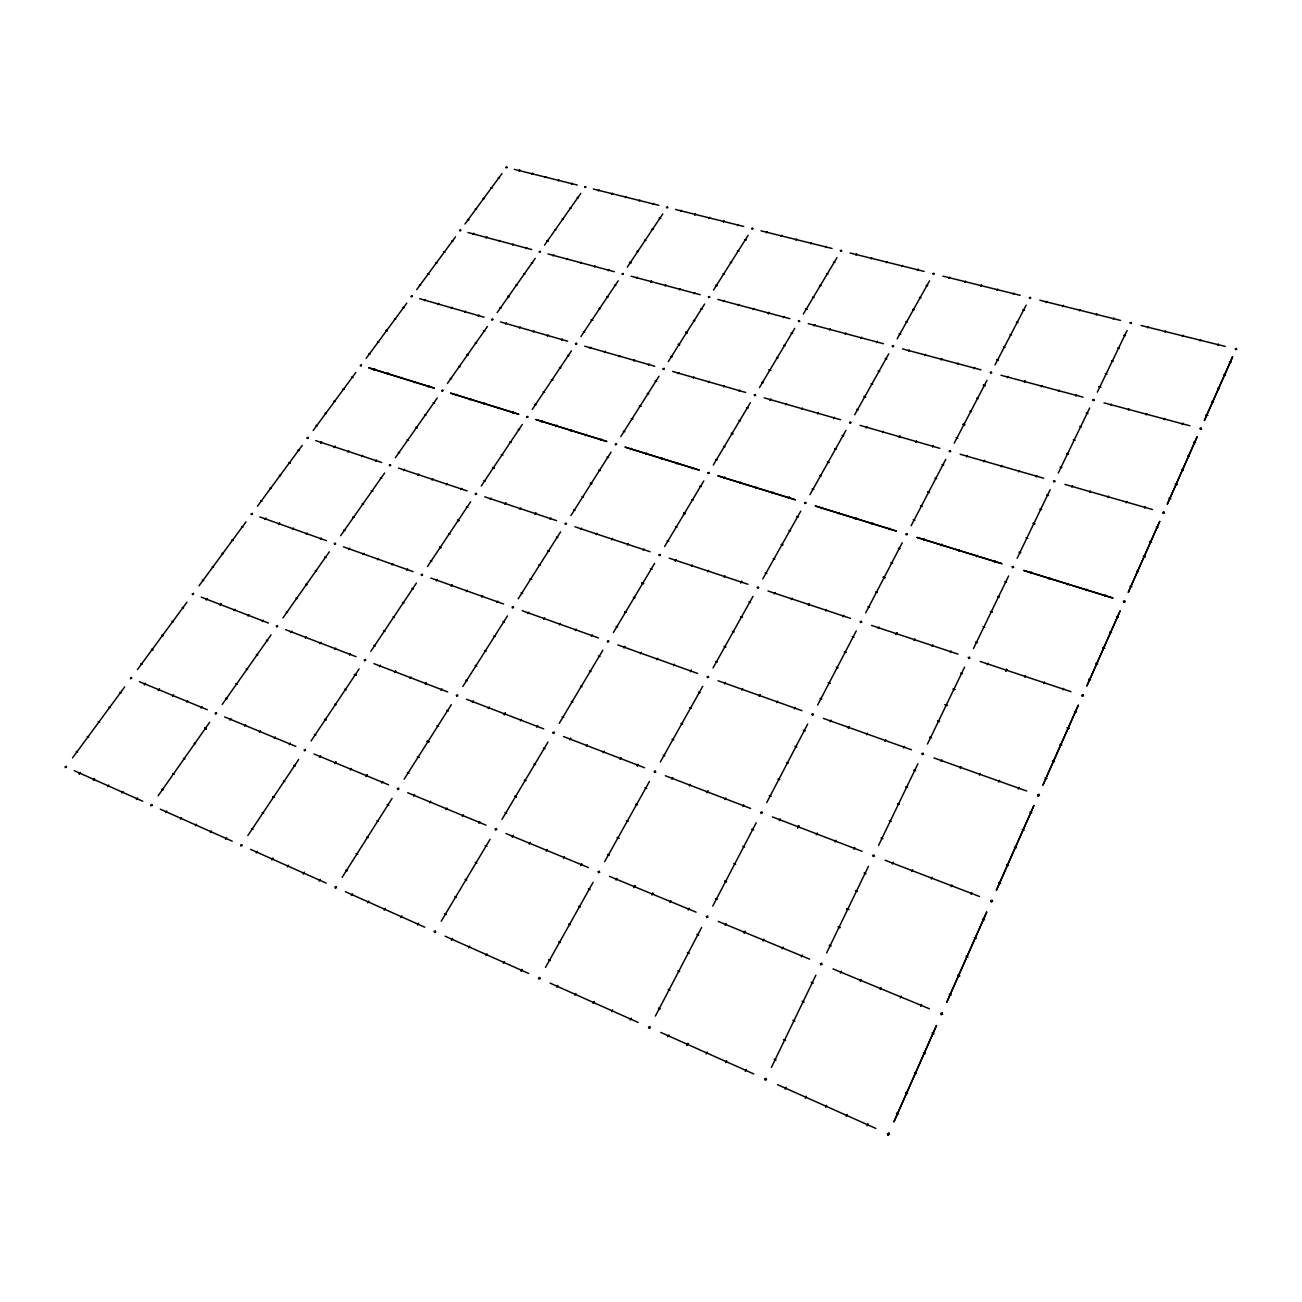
<?xml version="1.0" encoding="UTF-8"?>
<svg xmlns="http://www.w3.org/2000/svg" width="1302" height="1302" viewBox="0 0 1302 1302"><rect width="100%" height="100%" fill="white"/><g stroke="black" fill="none" stroke-linecap="round" stroke-linejoin="round"><path stroke-width="1.5" d="M74.23 770.67L142.781 801.267M139.363 681.678L207.311 709.736M160.276 809.16L232.212 841.173M201.224 597.13L268.456 623.04M224.676 716.93L295.814 746.388M259.895 516.943L326.493 540.688M315.751 440.629L381.632 462.47M285.61 629.663L355.999 656.664M250.619 849.392L326.102 883.082M368.954 367.896L434.103 388.045M343.468 546.824L413.043 571.627M313.977 753.988L388.598 784.813M419.618 298.663L484.051 317.2M398.461 468.069L467.206 490.919M373.951 663.646L447.66 691.932M345.453 891.707L424.761 927.203M468.02 232.521L531.753 249.545M518.668 414.199L450.736 393.188M430.799 578.039L503.581 603.998M514.257 169.341L577.258 185.03M407.705 792.723L486.004 825.142M500.489 321.936L567.639 341.205M484.735 496.811L556.589 520.637M547.979 253.939L614.3 271.695M466.474 699.239L543.731 728.892M445.154 936.219L528.693 973.489M593.289 189.034L658.812 205.309M522.151 610.703L598.367 637.882M584.744 346.186L654.743 366.269M506.022 833.524L588.358 867.539M574.914 526.789L650.056 551.722M631.193 276.236L700.248 294.724M563.506 736.558L644.571 767.741M675.51 209.476L743.67 226.45M672.581 371.461L745.639 392.439M617.815 644.913L697.677 673.46M550.079 983.124L638.126 1022.428M717.874 299.444L789.891 318.681M669.244 558.167L747.918 584.256M609.434 876.344L696.082 912.149M699.076 470.055L625.009 447.107L699.093 470.006M761.019 230.828L832.027 248.454M665.338 775.732L750.57 808.428M764.258 397.859L840.555 419.749M718.118 680.767L801.951 710.664M808.249 323.645L883.391 343.712M660.781 1032.437L753.728 1073.922M768.001 590.994L850.45 618.336M850.108 253.011L924.111 271.402M718.265 921.409L809.584 959.151M860.052 425.363L939.784 448.311M772.379 816.891L862.054 851.313M902.546 348.903L981.008 369.849M823.385 718.395L911.449 749.806M942.973 276.154L1020.166 295.326M871.526 625.416L958.028 654.109M896.313 531.07L815.247 505.957L896.329 531.021M777.571 1084.664L875.855 1128.427M960.144 454.235L1043.618 478.208M832.987 968.916L929.351 1008.741M1001.026 375.269L1083.052 397.191M885.018 860.231L979.495 896.476M1039.875 300.241L1120.436 320.373M933.99 757.943L1026.627 790.998M980.178 661.465L1071.009 691.671M1064.955 484.409L1152.4 509.505M1103.982 402.855L1189.816 425.77M1141.024 325.5L1225.263 346.43M1112.852 598.057L1023.746 570.455L1112.868 598.009M1145.272 506.69L1144.637 508.122M1182.216 424.55L1182.834 423.166M971.048 894.344L971.862 892.521M1018.359 789.061L1019.124 787.352M1062.904 689.93L1063.669 688.351M1104.942 596.462L1105.626 594.933M920.709 1006.365L921.572 1004.412M1164.134 419.7L1164.753 418.333M998.813 782.063L999.578 780.37M1043.765 683.583L1044.481 681.971M1086.161 590.652L1086.844 589.122M1126.214 502.816L1126.865 501.384M900.366 997.934L901.228 995.997M951.111 886.678L951.925 884.855M887.378 1133.651L889.494 1134.53M940.63 1013.477L942.713 1014.274M990.562 900.805L992.596 901.521M1037.466 794.92L1039.468 795.571M1081.637 695.268L1083.589 695.854M1086.844 685.91L1120.208 610.719L1086.91 685.926M1159.675 521.402L1128.232 592.426L1159.756 521.418M1232.522 356.894L1204.35 420.611L1232.587 356.911M888.924 1133.065L888.013 1135.149L888.924 1133.065M1125.172 601.866L1123.268 601.247M1024.755 677.252L1025.488 675.657M1067.51 584.875L1068.21 583.361M1107.937 497.559L1108.588 496.111M1146.199 414.882L1146.818 413.531M880.201 989.569L881.08 987.648M931.353 879.062L932.167 877.255M980.227 773.453L979.462 775.146M867.018 1125.774L867.946 1123.707M1217.826 345.339L1218.412 344.021M1049.705 577.649L1049.005 579.13M1089.79 492.335L1090.458 490.903M1128.395 410.114L1129.013 408.763M861.078 979.397L860.231 981.301M911.758 871.526L912.588 869.736M960.225 768.278L961.022 766.585M846.267 1116.514L847.195 1114.447M1200.086 340.912L1200.672 339.61M1071.79 487.143L1072.457 485.727M1110.72 405.378L1111.355 404.027M892.309 864.04L893.188 862.282M941.183 761.458L941.964 759.782M987.225 664.769L987.958 663.19M1030.679 573.482L1031.396 571.969M1006.658 669.407L1005.893 670.969M840.425 973.082L841.336 971.211M825.696 1107.318L826.624 1105.284M1182.476 336.518L1183.062 335.216M1075.777 396.02L1076.412 394.685M805.32 1098.221L806.263 1096.203M1164.997 332.156L1165.583 330.871M904.353 746.339L903.572 747.999M950.297 652.481L951.046 650.919M994.419 562.236L995.167 560.788M1036.88 475.49L1036.213 476.89M801.332 956.889L802.244 955.033M853.998 849.295L854.844 847.537M785.139 1089.204L786.082 1087.203M1147.632 327.827L1148.234 326.558M932.802 644.864L932.037 646.394M976.533 556.719L977.249 555.238M1018.62 471.829L1019.287 470.461M1058.493 391.381L1059.144 390.063M782.079 948.914L782.99 947.059M835.087 842.02L835.933 840.262M884.986 741.359L885.799 739.715M765.153 1080.286L766.113 1078.3M771.386 1067.445L815.882 975.231M820.813 964.961L821.725 963.106M826.656 952.901L868.467 866.302M873.105 856.618L873.951 854.893M878.606 845.307L917.91 763.802M927.48 744.028L964.57 667.177M969.453 657.038L968.655 658.568M973.505 648.494L1008.611 575.956M1012.5 567.835L1013.216 566.37M1017.122 558.314L1050.177 489.65M1054.62 480.601L1053.904 481.968M1058.314 472.984L1089.709 407.949M1093.826 399.356L1093.159 400.642M1097.342 392.13L1127.109 330.448M766.601 1079.749L764.616 1078.853M822.229 964.391L820.26 963.626M874.456 856.146L872.535 855.398M923.623 754.216L921.751 753.5M969.974 658.128L968.135 657.461M1013.737 567.395L1011.947 566.777M913.971 640.405L914.736 638.843M959.476 549.753L958.777 551.202M1001.824 465.416L1001.157 466.783M1041.34 386.792L1041.991 385.473M763.883 939.165L763.005 941.004M816.321 834.794L817.184 833.052M866.562 734.767L867.376 733.124M984.524 460.436L983.84 461.819L984.556 460.452M1024.983 380.916L1024.332 382.235L1024.983 380.949M745.33 1071.432L746.274 1069.447M1113.308 319.283L1113.926 318.014M878.232 628.508L878.996 626.978M923.639 540.346L924.371 538.898M966.654 456.872L967.353 455.488M1007.439 377.71L1008.09 376.392M725.686 1062.66L726.662 1060.691M1096.349 315.051L1096.951 313.782M725.279 925.38L726.207 923.557M779.296 820.537L780.158 818.828M830.188 721.747L831.001 720.136M896.036 634.416L896.818 632.902L896.004 634.416M706.237 1053.969L707.214 1052.016M1079.488 310.852L1080.107 309.583M843.061 616.806L843.842 615.293M889.071 529.637L889.819 528.205M933.355 445.723L932.639 447.058M974.677 367.457L974.01 368.726M686.935 1045.343L687.928 1043.423M686.968 1045.36L687.944 1043.423M688.237 910.033L689.165 908.226M743.751 804.831L742.905 806.524M794.399 708.955L795.229 707.36M825.663 611.012L826.444 609.531M871.982 524.348L872.731 522.932M915.859 442.241L916.592 440.906M958.158 363.046L957.475 364.3M667.861 1036.831L668.837 1034.911M1046.157 302.536L1046.792 301.299M669.96 902.449L670.888 900.675M724.905 799.607L725.8 797.931M776.724 702.624L777.571 701.046M899.91 436.089L899.194 437.439L899.926 436.105M648.477 1027.018L650.365 1027.815M706.205 916.396L708.076 917.113M760.531 812.318L762.37 812.969M811.748 714.163L813.538 714.798M860.069 621.591L861.843 622.128M648.949 1028.385L649.942 1026.481M706.693 917.666L707.637 915.876M756.202 822.799L712.764 906.078M761.019 813.49L761.914 811.813M766.732 802.602L807.679 724.091M817.623 705.033L856.277 630.917M861.371 621.119L860.541 622.6M865.684 612.9L902.237 542.804M911.123 525.764L945.757 459.378M950.314 450.606L949.581 451.908M954.187 443.217L987.014 380.265M990.676 373.202L991.343 371.933M995.021 364.918L1026.171 305.14M1029.687 298.418L1030.321 297.198M924.811 355.56L925.494 354.29M741.798 690.125L742.645 688.579M791.339 599.604L792.137 598.106M838.211 513.899L838.96 512.483M882.642 432.671L883.358 431.336M630.168 1020.003L631.161 1018.099M1013.298 294.35L1013.933 293.113M689.409 785.952L690.304 784.292M909.333 349.961L908.666 351.231M724.563 683.973L725.409 682.411M775.162 592.475L774.365 593.924M821.513 508.74L822.278 507.324M866.204 427.935L866.953 426.617M611.582 1011.703L612.575 1009.815M997.055 290.297L997.69 289.06M616.058 880.119L617.002 878.362M671.881 779.198L672.776 777.554M633.879 887.492L634.839 885.751M833.719 418.577L834.452 417.258L833.703 418.56M580.887 865.537L581.831 863.812L580.855 865.521M637.231 765.853L638.159 764.241L637.264 765.869M574.898 995.314L575.907 993.459M964.896 282.274L965.547 281.069M724.254 577.274L725.068 575.826M772.184 493.458L772.981 492.107M817.656 413.955L818.388 412.636M861.533 337.185L860.866 338.422M563.522 858.343L564.482 856.635M620.159 759.294L621.07 757.666M673.655 665.761L674.517 664.215M556.8 987.241L557.809 985.386M948.979 278.319L949.646 277.098M656.957 659.788L657.819 658.259M707.8 571.806L708.613 570.357M755.99 488.445L756.755 487.078M801.707 409.365L802.455 408.063M845.144 334.223L845.844 332.97M546.303 851.215L547.263 849.506M603.184 752.751L604.095 751.156M538.458 977.916L540.249 978.665M597.976 871.575L599.75 872.259M654.092 771.321L655.817 771.988M707.035 676.731L708.744 677.349M757.097 587.3L758.773 587.853M538.865 979.218L539.891 977.395M545.505 967.386L593.11 882.3M598.399 872.796L599.376 871.071M604.665 861.647L649.454 781.444M654.499 772.493L655.427 770.882M708.337 676.308L707.425 677.821M713.057 667.91L753.012 596.332M757.552 588.341L758.35 586.893M800.73 511.181L762.76 578.934M804.962 503.597L805.726 502.23M809.958 494.695L845.909 430.441M849.913 423.231L850.645 421.929M854.665 414.785L888.81 353.77M893.302 345.681L892.57 346.902M897.127 338.894L929.547 280.841M933.208 274.364L933.827 273.16M785.871 404.808L786.62 403.522M829.553 330.041L830.253 328.804M586.372 746.29L587.3 744.695M640.372 653.848L641.251 652.335M691.476 566.37L692.306 564.938M739.91 483.481L740.692 482.114M529.214 844.135L530.191 842.443M724.726 477.183L723.961 478.534L724.742 477.199M770.149 400.267L770.914 398.998L770.133 400.267M675.282 560.983L676.129 559.567L675.266 560.967M503.435 963.399L504.46 961.592M901.928 266.584L902.595 265.396M485.955 955.603L486.981 953.796M886.467 262.727L887.134 261.539M783.43 317.672L784.162 316.467M536.733 727.183L537.661 725.605M591.45 636.352L592.329 634.855M643.269 550.339L644.099 548.923M692.404 468.769L693.201 467.434M739.064 391.316L739.813 390.047M478.843 823.255L479.836 821.595M468.622 947.856L469.648 946.066M871.103 258.903L871.787 257.715M677.577 462.617L676.812 463.935M723.684 386.889L724.449 385.62M768.278 313.619L768.994 312.399L768.261 313.587M520.442 720.917L521.37 719.355M575.386 630.607L576.281 629.126M627.434 545.066L628.28 543.666M451.42 940.174L452.478 938.4L451.452 940.19M559.453 624.911L560.348 623.43M611.728 539.842L612.575 538.442M661.318 459.15L662.116 457.832M708.418 382.495L709.183 381.226M753.939 308.379L753.24 309.583M445.951 809.632L446.944 807.989M505.225 713.154L504.265 714.684L505.241 713.154M434.071 931.337L435.779 932.037M495.134 828.983L496.827 829.634M552.764 732.408L554.424 732.993M607.253 641.105L608.88 641.642M658.828 554.685L660.439 555.157M434.429 932.574L435.47 930.816M441.232 921.198L490.073 839.302M501.937 819.43L547.963 742.107M559.225 723.359L602.793 650.3M607.643 642.13L608.522 640.649M613.388 632.544L654.629 563.375M659.235 555.645L660.065 554.229M703.78 480.975L664.606 546.531M708.142 473.635L708.923 472.3M713.301 465.009L750.359 402.741M754.542 395.759L755.323 394.49M759.473 387.573L794.708 328.381M798.679 321.757L799.412 320.536M803.367 313.961L836.974 257.633M840.685 251.302L841.401 250.147M693.25 378.133L694.031 376.88M738.267 305.579L738.999 304.375M488.25 708.532L489.194 706.986M543.65 619.247L544.545 617.783M596.137 534.65L596.983 533.267M645.938 454.398L646.736 453.063M768.278 313.603L768.994 312.431M429.709 802.895L430.702 801.267M417.535 925.038L418.56 923.281M825.663 247.575L826.347 246.404M580.659 529.507L581.522 528.14M630.673 449.662L631.486 448.344M678.196 373.772L678.96 372.551M724.156 300.404L723.44 301.592M413.597 796.222L414.589 794.594M472.349 702.413L473.293 700.867M527.961 613.633L528.856 612.184M400.788 917.568L401.83 915.811M810.723 243.848L811.406 242.693M384.188 910.147L385.229 908.405M504.281 714.7L505.225 713.138M795.88 240.154L796.58 238.998M462.308 816.403L463.333 814.775M550.062 519.335L550.909 517.952M600.482 440.32L601.296 439.018M648.429 365.211L649.193 363.974M694.047 293.731L694.796 292.543M381.746 783.023L382.772 781.428M440.922 690.32L441.883 688.791M496.941 602.549L497.852 601.101M367.717 902.791L368.775 901.065M781.151 236.476L781.851 235.32M426.34 682.834L425.396 684.331L426.356 682.85M351.394 895.499L352.451 893.79M766.52 232.83L767.203 231.691M519.905 509.294L520.767 507.943M570.732 431.108L571.562 429.839M619.068 356.764L619.833 355.527M665.078 285.968L665.827 284.796M350.417 770.035L351.426 768.457M409.984 678.407L410.944 676.894M466.409 591.613L467.304 590.18M334.923 887.085L336.534 887.752M397.305 788.426L398.9 789.077M456.27 695.235L457.848 695.854M512.06 607.074L513.623 607.578M335.216 888.273L336.29 886.581M342.166 877.32L392.065 798.419M397.615 789.598L398.624 787.987M456.579 696.31L457.539 694.829M462.796 686.545L507.438 615.96M512.402 608.067L513.313 606.634M565.28 524.38L566.175 523.013M570.894 515.592L611.061 452.087M615.504 444.958L616.351 443.656M659.007 376.245L620.777 436.593M663.239 369.475L664.053 368.238M668.317 361.533L704.594 304.066M708.679 297.637L709.444 296.449M713.512 290.069L748.113 235.336M751.954 229.185L752.686 228.062M395.645 671.035L394.701 672.516L395.662 671.051M451.306 586.209L452.233 584.81L451.289 586.193M505.86 502.995L504.997 504.33L505.876 503.011M556.817 425.282L556.019 426.551L556.849 425.298M636.499 278.303L637.248 277.147M436.316 580.855L437.228 579.439M490.203 499.415L491.066 498.064M542.218 420.758L541.404 422.027M590.083 348.399L590.88 347.211M319.153 881.112L320.211 879.403M737.534 225.604L738.234 224.465M319.592 757.259L320.601 755.697M380.477 665.192L379.5 666.673M561.553 340.196L562.35 338.992M608.311 270.751L609.059 269.595M287.433 866.937L288.507 865.26M708.955 218.476L709.655 217.353M349.538 655.134L350.498 653.669M406.68 570.243L407.607 568.86M460.924 489.666L461.803 488.348M513.313 411.823L512.5 413.076M289.256 744.695L290.265 743.133M446.456 484.849L447.318 483.53M498.178 408.665L499.008 407.396M547.426 336.128L548.223 334.923M595.095 265.868L594.33 266.991M694.78 214.928L695.512 213.837L694.796 214.944M274.25 738.478L275.292 736.948M334.712 649.438L335.688 647.973M392.032 565.003L392.96 563.636M483.986 404.255L484.816 403.002M533.397 332.091L534.194 330.887M580.497 263.297L581.245 262.158M256.25 853.005L257.308 851.362M680.734 211.445L681.451 210.338M259.375 732.31L260.4 730.78M319.999 643.774L320.976 642.309M377.482 559.811L378.41 558.428M432.069 480.08L432.948 478.762M519.465 328.071L520.263 326.883M566.728 259.603L567.493 258.463M305.4 638.159L306.377 636.711M363.958 553.269L363.03 554.619M417.812 475.328L418.691 474.009M469.876 399.893L470.722 398.656M240.593 844.982L242.139 845.616M304.098 749.871L305.628 750.457M364.202 659.821L365.699 660.407M421.148 574.573L422.645 575.061M240.837 846.137L241.928 844.493M298.711 759.457L247.852 835.542M304.375 750.945L305.4 749.415M311.064 740.968L359.124 668.951M364.446 660.879L365.455 659.398M421.425 575.517L422.369 574.117M427.463 566.549L470.64 501.758M475.49 494.516L476.386 493.181M481.235 485.988L522.314 424.436M526.871 417.535L527.733 416.266M571.415 350.856L532.274 409.414M575.761 344.281L576.574 343.077M618.206 280.776L580.904 336.551M622.34 274.494L623.121 273.355M627.287 267.154L662.783 213.902M666.754 207.946L667.503 206.855M244.613 726.19L245.639 724.677M348.724 549.509L349.652 548.175M403.636 470.608L404.531 469.322M455.879 395.564L456.709 394.327M505.615 324.084L506.413 322.912M553.057 255.941L553.822 254.818M225.555 839.302L226.629 837.674M652.904 204.495L653.62 203.405M229.966 720.136L231.007 718.606M290.916 632.577L291.892 631.128M210.387 832.531L211.477 830.904M639.119 201.061L639.852 199.971M428.163 386.987L429.009 385.75M478.225 316.191L479.022 315.019M525.975 248.682L526.74 247.559M201.013 708.125L202.054 706.628M262.255 621.542L263.232 620.126M320.373 539.37L321.301 538.019M375.611 461.282L376.49 459.997M195.365 825.826L196.439 824.199M625.432 197.66L626.164 196.569M464.668 312.301L465.465 311.129M512.565 245.101L513.33 243.979M249.073 614.674L248.096 616.09M306.361 534.357L307.288 533.006M361.712 456.66L362.623 455.391M414.443 382.739L415.289 381.519M180.441 819.153L181.531 817.558M611.826 194.258L612.558 193.184M499.252 241.521L500.017 240.414M186.707 702.201L187.748 700.704M293.373 528.042L292.445 529.377M347.959 452.087L348.855 450.817M400.821 378.524L401.683 377.32M451.192 308.411L452.006 307.256M165.647 812.546L166.737 810.951M598.318 190.889L599.05 189.815M172.499 696.31L173.54 694.829M234.035 610.687L235.011 609.271M150.772 804.896L152.236 805.547M215.221 713.073L216.669 713.626M276.284 626.067L277.733 626.571M334.256 543.455L335.672 543.959M150.934 805.987L152.057 804.408M158.144 795.799L209.655 722.301M215.416 714.098L216.474 712.601M222.235 704.447L271.093 634.839M276.512 627.027L277.521 625.611M282.973 617.88L329.325 551.82M334.468 544.415L335.428 543.064M340.619 535.724L384.66 472.968M389.558 465.921L390.47 464.635M441.948 391.251L442.81 390.014M487.42 326.509L447.465 383.374M491.863 320.113L492.693 318.941M497.169 312.626L535.22 258.382M539.451 252.295L540.249 251.172M580.838 193.363L544.513 245.134M584.875 187.537L585.64 186.463M320.715 443.022L321.61 441.769L320.731 443.022M144.424 684.673L145.482 683.225L144.408 684.657M207.197 598.595L206.221 599.978L207.213 598.578M136.401 799.493L137.491 797.914M571.562 184.233L572.294 183.159M121.949 793.032L123.039 791.47M558.314 180.929L559.046 179.855M107.61 786.636L108.717 785.073M545.147 177.642L545.88 176.584M94.493 778.726L93.37 780.272L94.509 778.742M79.259 773.974L80.382 772.428L79.276 773.974M65.116 766.666L66.516 767.236M130.363 677.919L131.762 678.456M192.273 593.745L193.64 594.217M65.246 767.708L66.386 766.194M124.732 686.87L72.538 757.878M130.525 678.912L131.6 677.463M186.935 602.224L137.426 669.586M192.452 594.672L193.461 593.289M199.011 585.819L246.045 521.825M251.27 514.648L252.23 513.33M307.223 438.53L308.151 437.277M313.164 430.523L355.772 372.551M360.508 366.041L361.386 364.837M366.155 358.408L406.794 303.138M411.302 296.921L412.148 295.782M416.705 289.63L455.488 236.883M459.801 230.942L460.615 229.852M501.97 173.557L464.96 223.993M506.136 167.909L506.917 166.868M578.511 197.758L577.16 197.416M833.426 262.06L834.94 262.434M926.113 285.431L927.691 285.822M1022.802 309.811L1024.446 310.218M1123.789 335.265L1125.514 335.704M569.69 208.092L571.025 208.434M651.863 229.071L653.262 229.429M737.404 250.912L738.869 251.27M826.51 273.648L828.039 274.038M919.424 297.361L921.002 297.767M1016.39 322.099L1018.034 322.522M1117.653 347.959L1119.394 348.366M562.155 218.85L563.489 219.192M644.49 240.121L645.89 240.479M730.227 262.255L731.675 262.63M821.057 285.724L819.544 285.301M912.686 309.388L914.281 309.795M1009.913 334.5L1011.573 334.94M1113.21 361.191L1111.469 360.752M554.554 229.673L555.889 230.015M638.468 251.579L637.052 251.221M722.984 273.697L724.449 274.087M812.513 297.116L814.043 297.507M905.899 321.529L907.494 321.936M1003.386 347.016L1005.046 347.455M1105.252 373.641L1106.993 374.097M1131.031 322.278L1130.396 323.498M505.876 167.226L507.178 167.551M584.582 186.837L585.949 187.162M666.429 207.23L667.845 207.571M751.596 228.436L753.061 228.794M840.278 250.537L841.808 250.912M932.72 273.566L934.315 273.957M1029.166 297.588L1030.81 297.995M1129.859 322.684L1131.584 323.108M1235.093 348.903L1236.9 349.343M498.308 177.528L499.594 177.869M1229.348 361.891L1231.155 362.314M531.395 262.646L532.762 263.02M614.43 285.154L615.83 285.529M490.675 187.911L491.961 188.269M1223.538 374.976L1225.361 375.415M700.915 308.59L702.38 308.997M791.079 333.035L792.625 333.458M885.181 358.538L886.776 358.978M985.142 385.604L983.466 385.164L985.142 385.604M1086.226 413.027L1087.984 413.515M523.567 273.811L524.918 274.185M608.18 297.002L606.748 296.612M693.429 320.406L694.91 320.813M482.977 198.376L484.279 198.734M1217.696 388.175L1219.518 388.631M783.82 345.209L785.35 345.632M878.15 371.07L879.761 371.509M976.712 398.119L978.388 398.591M1079.765 426.389L1081.523 426.877M515.657 285.057L517.024 285.447M600.45 308.574L599.018 308.183M685.894 332.335L687.375 332.71L685.894 332.303M475.23 208.906L476.532 209.264M1211.788 401.504L1213.627 401.944M776.497 357.48L778.043 357.904M871.071 383.748L872.682 384.188M969.892 411.172L971.585 411.644M1073.255 439.881L1075.029 440.369M678.293 344.346L679.774 344.753L678.293 344.314M1068.47 453.942L1066.68 453.487L1068.454 453.975M459.541 230.226L460.859 230.568M539.158 251.546L540.525 251.904M622.014 273.729L623.446 274.12M708.304 296.84L709.802 297.247M798.272 320.943L799.819 321.35M892.13 346.072L893.742 346.495M990.155 372.323L991.831 372.779M1092.622 399.763L1094.38 400.235M1199.826 428.472L1201.665 428.96M499.675 307.842L501.042 308.216M583.377 331.636L584.81 332.043M672.125 356.846L670.628 356.423M761.67 382.332L763.216 382.788M856.716 409.381L858.343 409.837M956.091 437.635L957.784 438.123M1061.846 467.678L1060.056 467.174M451.631 241L452.933 241.375M983.466 385.164L985.142 385.636M1193.771 442.159L1195.61 442.68M443.64 251.872L444.958 252.246M1187.652 455.96L1189.491 456.497M685.877 332.335L687.358 332.742M483.449 330.968L484.816 331.359M567.477 355.446L568.909 355.869M655.118 380.981L656.615 381.405M746.567 407.591L748.145 408.047M843.761 435.91L842.134 435.421M943.755 465.026L942.03 464.537M1046.629 495.02L1048.403 495.541M435.584 262.809L436.902 263.199M1181.484 469.908L1183.323 470.429M475.23 342.67L476.597 343.077M559.437 367.49L560.869 367.913M647.257 393.383L648.754 393.839M740.512 420.855L738.934 420.4M834.728 448.653L836.372 449.141M1177.106 484.474L1175.25 483.953L1177.106 484.507M936.626 478.68L934.917 478.176M1041.616 509.619L1039.81 509.098M828.918 462.47L827.275 461.966L828.902 462.47M419.309 284.959L420.627 285.35M1168.968 498.145L1170.823 498.699M458.597 366.367L459.98 366.773M543.146 391.869L544.578 392.325M631.356 418.528L632.853 418.984M723.473 446.342L725.035 446.83M821.399 475.897L819.755 475.393M411.058 296.156L412.392 296.53M491.57 319.332L492.97 319.722M575.451 343.468L576.9 343.891M662.897 368.645L664.394 369.068M754.135 394.913L755.713 395.352M849.441 422.336L851.085 422.808M949.093 451.013L950.802 451.501M1053.367 481.024L1055.157 481.528M1162.621 512.467L1164.493 513.004M922.207 506.364L920.481 505.843M1026.009 537.71L1027.799 538.247M450.183 378.345L451.566 378.768M534.894 404.238L536.343 404.678M623.3 431.255L624.814 431.727M717.207 459.932L715.628 459.46M813.815 489.454L812.155 488.966M402.774 307.451L404.092 307.858M1156.209 526.919L1158.08 527.489M913.174 519.856L914.899 520.377M1019.01 552.194L1020.817 552.748M394.408 318.827L395.727 319.234M1149.747 541.518L1151.619 542.088M433.143 402.627L434.542 403.05M518.196 429.253L519.644 429.709M606.992 457.051L608.506 457.523M699.76 486.085L701.339 486.59M796.775 516.471L798.435 516.975M387.312 330.675L385.994 330.285L387.312 330.708M898.347 548.256L900.089 548.809M1004.802 581.571L1006.625 582.14M424.517 414.899L425.917 415.338M509.749 441.915L511.198 442.371M598.725 470.103L600.238 470.592M691.72 499.561L693.299 500.066M788.979 530.386L790.639 530.907M377.482 341.84L378.817 342.263M1136.646 571.106L1138.534 571.692M890.845 562.659L892.57 563.213M997.609 596.495L999.431 597.065M417.226 427.707L415.81 427.284L417.226 427.74M590.392 483.27L591.922 483.758L590.392 483.254M368.905 353.493L370.256 353.916M1129.99 586.095L1131.894 586.697M407.07 439.783L408.454 440.222M581.994 496.55L583.524 497.055M907.055 533.543L906.273 534.943M360.263 365.227L361.63 365.65M368.938 367.896L434.103 388.094M441.671 390.421L443.087 390.844M450.704 393.188L518.652 414.248M526.561 416.673L528.042 417.112M615.162 444.08L616.692 444.535M707.718 472.707L709.313 473.196M804.49 502.637L806.166 503.142M905.785 533.983L907.527 534.504M675.413 526.871L677.007 527.391M773.176 558.607L774.853 559.144M875.595 591.857L877.353 592.426M983.01 626.718L984.849 627.304M399.633 452.803L398.233 452.347M483.953 480.536L485.418 481.008M573.515 509.945L575.045 510.449M351.573 377.059L352.923 377.499M1116.514 616.546L1118.418 617.164M667.161 540.721L668.756 541.241M765.185 572.913L766.845 573.466M867.881 606.651L869.638 607.22M975.605 642.049L977.444 642.651M342.8 388.989L344.151 389.444M1109.662 631.975L1111.582 632.609M381.746 478.306L380.314 477.834M492.612 467.548L494.076 468.02M466.409 506.836L467.874 507.324M556.345 537.091L557.874 537.612M650.43 568.762L652.042 569.299M748.943 601.898L750.619 602.484M853.982 637.231L852.208 636.645M960.583 673.134L962.438 673.752M325.061 413.141L326.395 413.597M1095.779 663.304L1097.716 663.939M549.184 551.364L547.637 550.844L549.167 551.381M641.951 582.971L643.562 583.491L641.951 582.938M954.838 689.507L952.966 688.921L954.822 689.539M362.135 503.793L363.551 504.281M448.539 533.576L450.02 534.08M538.865 564.694L540.395 565.247M633.39 597.309L635.002 597.862M316.06 425.363L317.411 425.819M1088.749 679.188L1090.685 679.839M732.408 631.421L734.116 632.007M836.258 667.242L838.032 667.861M945.268 704.838L947.14 705.472L945.285 704.805M306.995 437.684L308.362 438.123M389.298 465.042L390.73 465.498M475.197 493.604L476.695 494.093M564.954 523.453L566.5 523.957M343.63 530.158L345.046 530.646M297.881 450.101L299.232 450.573M1074.459 711.429L1076.396 712.113M431.841 561.308L430.376 560.771M521.093 592.833L522.639 593.37M616.058 626.376L617.669 626.946M715.579 661.53L717.272 662.132M819.983 698.409L821.774 699.044M929.677 737.144L931.548 737.811M279.393 475.246L280.744 475.735M945.285 704.805L947.14 705.472M1059.893 744.321L1061.846 745.021M324.8 556.947L326.216 557.484M411.888 588.471L413.369 589.009M502.979 621.428L504.525 622.014M598.383 655.98L600.01 656.566M698.409 692.159L700.134 692.762M803.415 730.162L805.206 730.813M913.76 770.1L915.631 770.784M316.695 571.041L315.263 570.52M1052.488 761.019L1054.457 761.719L1052.488 761.035M404.011 603.054L402.497 602.517M493.8 635.946L495.362 636.515M589.432 670.986L591.075 671.572M689.718 707.718L691.427 708.337M795.001 746.274L796.808 746.941M907.575 787.482L905.687 786.799M260.595 500.798L261.962 501.303M1045.018 777.864L1046.987 778.58M305.661 584.24L307.077 584.777M393.074 616.66L394.555 617.213M484.539 650.561L486.118 651.13M580.399 686.105L582.043 686.707M680.946 723.407L682.655 724.042M786.506 762.533L788.328 763.184M897.517 803.708L899.422 804.408M813.066 713.74L812.204 715.286M923.102 753.044L922.272 754.672M251.058 513.753L252.442 514.225M295.961 598.057L297.393 598.595M383.537 630.933L385.034 631.486M476.776 665.908L475.197 665.322M571.285 701.404L572.929 702.022M672.076 739.243L673.801 739.878M777.945 778.97L779.752 779.654M241.472 526.789L242.856 527.31M1029.849 812.09L1031.835 812.839M891.186 821.481L889.266 820.781M286.18 612.005L287.612 612.542M373.918 645.336L375.415 645.906M467.353 680.832L465.774 680.246M563.733 717.435L562.073 716.816M663.125 755.225L664.85 755.876M771.11 796.222L769.287 795.538M880.966 838L882.87 838.716M231.805 539.956L233.172 540.476M1022.151 829.472L1024.153 830.22M222.04 553.22L223.423 553.757M1014.372 847.016L1016.374 847.781M266.357 640.242L267.789 640.796M355.902 675.12L354.404 674.517L355.934 675.087M446.667 710.453L448.246 711.071M543.406 748.113L545.066 748.764M644.962 787.661L646.703 788.345M751.71 829.228L753.533 829.944M864.056 872.975L865.976 873.723M212.21 566.614L213.577 567.135M1006.527 864.756L1008.529 865.521M256.315 654.548L257.747 655.118M344.542 689.328L346.055 689.914M533.934 763.965L535.594 764.616M635.75 804.115L637.492 804.799M742.791 846.3L744.63 847.016M855.479 890.731L857.416 891.496M202.282 580.106L203.665 580.643M998.585 882.675L1000.603 883.456M354.404 674.534L355.918 675.103M246.176 668.984L247.624 669.553M334.565 704.252L336.079 704.854M428.797 741.831L427.186 741.229M524.38 780.012L526.041 780.663M554.082 731.936L553.155 733.482M626.457 820.732L628.199 821.432M733.791 863.568L735.63 864.3M846.805 908.682L848.758 909.447L846.821 908.65M438.562 726.386L436.967 725.751M182.166 607.448L183.566 608.001M982.457 919.066L984.491 919.863M840.002 927.577L838.049 926.812L840.002 927.594M225.637 698.23L227.085 698.832M315.881 735.125L314.352 734.507M408.958 773.193L407.363 772.558M171.994 621.298L173.378 621.851M974.27 937.538L976.305 938.368M504.981 812.481L506.657 813.164M609.336 855.154L607.562 854.438M715.498 898.608L717.353 899.356M829.211 945.122L831.164 945.919M161.725 635.262L163.108 635.832M846.805 908.666L848.758 909.447M965.986 956.221L968.037 957.051M206.188 728.599L204.739 728.013L206.172 728.632M293.78 765.348L295.294 765.999M388.761 805.157L387.15 804.49M485.223 845.633L486.899 846.333M588.309 888.843L590.066 889.608M696.847 934.348L698.702 935.113M813.213 983.124L811.244 982.294M194.144 743.116L195.593 743.735M283.348 780.988L284.861 781.623M376.913 820.716L378.508 821.383M140.909 663.564L142.309 664.15M949.174 994.175L951.241 995.037M475.197 862.429L476.874 863.145M578.544 906.29L580.301 907.071M687.375 952.511L689.23 953.292M804.083 1002.035L802.113 1001.205M183.452 758.35L184.9 758.968M274.331 797.394L272.785 796.759M368.173 837.723L366.562 837.04M465.074 879.403L466.751 880.119M568.681 923.932L570.455 924.697M496.501 828.495L495.46 830.123M677.805 970.853L679.677 971.65M792.885 1020.312L794.855 1021.159M172.661 773.713L174.126 774.348M119.735 692.371L121.135 692.973M932.004 1032.942L934.071 1033.821M262.174 812.676L263.704 813.343M357.741 854.242L356.113 853.559M454.854 896.541L456.53 897.273M558.704 941.753L560.495 942.518M668.138 989.374L670.009 990.187M783.56 1039.598L785.529 1040.493M161.774 789.224L163.238 789.875M251.449 828.756L252.979 829.423M109.01 706.953L110.41 707.572M923.264 1052.634L925.348 1053.546M345.583 870.241L347.195 870.957M444.519 913.841L446.212 914.59M658.356 1008.09L660.244 1008.92M774.137 1059.112L776.122 1060.007M204.739 727.997L206.172 728.615M98.171 721.682L99.587 722.301M914.443 1072.555L916.527 1073.466M87.25 736.525L88.666 737.16M905.525 1092.687L907.624 1093.615M76.232 751.514L77.648 752.149M896.508 1113.047L898.608 1113.975M548.647 959.704L550.404 960.534M655.394 1016.065L701.566 927.545M404.125 779.214L451.338 704.675M370.761 651.407L416.38 583.166M257.454 506.218L302.243 445.365M660.342 761.963L702.755 686.3M518.229 598.774L560.592 531.883M395.401 457.669L437.293 397.956M536.017 419.57L606.911 441.508L535.985 419.57M718.02 475.865L795.457 499.822L718.004 475.881M917.064 537.433L1002.019 563.717L917.047 537.449M936.463 1025.537L893.969 1121.738L936.463 1025.537M942.078 1012.891L941.265 1014.86L942.111 1012.923M986.688 912.1L946.766 1002.28L986.688 912.1M991.961 900.235L991.196 902.091L991.994 900.268M1033.869 805.547L996.356 890.259L1033.951 805.58M1038.817 794.383L1038.101 796.124L1038.817 794.383M1078.268 705.261L1042.967 785.008L1078.268 705.261M1082.938 694.731L1082.271 696.375L1082.987 694.763M1124.554 600.759L1123.919 602.321L1124.586 600.792M1163.858 511.995L1163.256 513.476L1163.89 512.028M1197.075 436.919L1167.324 504.134L1197.075 436.919M1201.03 428.032L1200.46 429.416L1201.062 428.065M1236.265 348.448L1235.728 349.782L1236.298 348.497M1006.641 669.391L1005.909 670.986L1006.674 669.407M896.785 632.886L896.02 634.432L896.801 632.886M941.851 544.301L941.134 545.766L941.867 544.301M744.956 931.321L744.044 933.16L744.972 931.321M798.582 825.924L797.735 827.633L798.582 825.924M849.099 726.614L848.302 728.241L849.116 726.614M1063.376 305.433L1062.741 306.654L1063.392 305.433M798.598 825.907L797.735 827.633L798.598 825.907M809.209 603.803L808.444 605.284L809.226 603.786M855.772 517.691L855.04 519.107L855.788 517.691M941.753 358.652L941.086 359.922L941.769 358.652M652.758 893.172L651.83 894.946L652.774 893.172M707.962 791.079L707.084 792.755L707.979 791.079M760.026 694.78L759.196 696.358L760.043 694.78M634.806 885.734L633.862 887.492L634.806 885.734M594.135 1001.596L593.142 1003.451L594.151 1001.596M981.545 285.057L980.894 286.261L981.562 285.057M789.256 497.136L788.507 498.52L789.272 497.12M877.353 341.417L876.669 342.67L877.353 341.401M691.329 670.237L690.483 671.783L691.346 670.237M741.619 581.343L740.822 582.791L741.619 581.343M522.069 969.453L521.044 971.259L522.086 969.453M918.154 269.27L917.487 270.442L918.17 269.27M814.759 324.67L814.059 325.891L814.792 324.67M513.248 835.428L512.288 837.121L513.265 835.428M570.601 738.283L569.69 739.878L570.618 738.283M624.797 646.459L623.935 647.973L624.814 646.459M856.537 253.923L855.837 255.078L856.553 253.939M634.448 359.743L633.683 360.98L634.465 359.743M680.246 288.653L679.514 289.825L680.262 288.653M482.505 595.632L481.61 597.065L482.521 595.616M535.773 512.939L534.927 514.29L535.789 512.923M586.356 434.412L585.558 435.698L586.372 434.396M367.018 774.918L366.025 776.513L367.034 774.918M605.3 351.361L604.535 352.582L605.316 351.345M651.472 280.955L650.74 282.127L651.488 280.955M335.949 762.061L334.94 763.623L335.965 762.044M304.294 872.307L303.236 874L304.31 872.324M723.896 220.901L723.196 222.024L723.912 220.917M272.85 858.278L271.76 859.938L272.867 858.295M335.184 446.277L334.288 447.546L335.184 446.277M388.142 373.137L387.296 374.341L388.142 373.121M438.611 303.415L437.814 304.554L438.628 303.399M486.785 236.883L486.02 237.973L486.802 236.866M159.446 689.002L158.405 690.483L159.446 689.002M221.047 603.916L220.071 605.316L221.063 603.916M279.556 523.111L278.628 524.446L279.588 523.127M374.716 368.987L373.869 370.175L374.716 368.971M425.331 299.59L424.517 300.729L425.347 299.574M473.651 233.367L472.87 234.458L473.651 233.351M265.836 518.212L264.908 519.531L265.852 518.212M532.811 173.329L532.046 174.37L532.827 173.329M519.807 170.09L519.042 171.132L519.823 170.106M660.586 218.443L659.17 218.118L660.57 218.443M745.997 239.975L744.532 239.633L745.981 239.975M548.24 240.919L546.889 240.561L548.24 240.935M630.982 262.809L629.566 262.434L630.982 262.809M717.158 285.61L715.677 285.219L717.142 285.61M806.963 309.371L805.433 308.965L806.947 309.371M900.658 334.158L899.064 333.735L900.642 334.191M998.471 360.036L996.795 359.596L998.471 360.052M1100.711 387.101L1098.953 386.661L1100.711 387.101M468.736 219.875L467.434 219.533L468.72 219.892M1207.67 415.403L1205.847 414.915L1207.67 415.419M509.066 296.758L507.699 296.4L509.066 296.758M592.654 320.259L591.222 319.885L592.654 320.259M770.654 370.273L769.108 369.866L770.654 370.273M865.553 396.931L863.926 396.508L865.537 396.931M964.717 424.794L963.008 424.354L964.717 424.794M428.797 274.217L427.479 273.843L428.797 274.234M468.329 354.86L466.93 354.453L468.313 354.86M552.764 380.054L551.316 379.631L552.748 380.054M640.844 406.338L639.331 405.882L640.828 406.338M732.814 433.778L731.236 433.306L732.798 433.778M929.449 492.449L927.74 491.944L929.449 492.449M1034.748 523.86L1032.942 523.323L1034.732 523.892M1145.109 556.8L1143.237 556.231L1145.109 556.817M502.686 455.114L501.221 454.675L502.67 455.114M685.194 513.655L683.599 513.167L685.194 513.655M782.795 544.952L781.102 544.431L782.779 544.952M885.002 577.73L883.244 577.193L885.002 577.73M992.173 612.086L990.334 611.533L992.173 612.103M494.093 468.004L492.628 467.548L494.076 468.004M335.314 401.439L333.963 401.016L335.314 401.472M1104.682 648.168L1102.761 647.566L1104.682 648.201M372.681 491.228L371.249 490.773L372.681 491.245M458.988 520.621L457.49 520.149L458.988 520.654M742.4 617.164L740.708 616.611L742.4 617.181M846.04 652.465L844.266 651.895L846.04 652.481M354.339 517.382L352.907 516.91L354.339 517.399M440.971 547.621L439.474 547.133L440.971 547.637M531.558 579.227L530.012 578.723L531.558 579.26M626.376 612.314L624.748 611.777L626.376 612.347M725.735 646.98L724.026 646.427L725.735 647.013M829.944 683.355L828.153 682.753L829.944 683.371M939.393 721.536L937.505 720.885L939.377 721.568M643.562 583.524L641.951 582.954L643.546 583.524M290.037 463.105L288.67 462.617L290.02 463.105M1069.154 728.485L1067.201 727.802L1069.154 728.485M271.386 488.462L270.035 487.973L271.369 488.462M237.403 684.103L235.939 683.517L237.387 684.103M326.037 719.908L324.507 719.306L326.021 719.908M418.918 757.438L417.324 756.804L418.902 757.438M516.406 796.824L514.713 796.189L516.389 796.824M618.808 838.195L617.05 837.495L618.808 838.211M726.532 881.714L724.693 880.982L726.532 881.747M428.781 741.847L427.186 741.212L428.781 741.831M152.757 649.91L151.374 649.356L152.757 649.926M959.688 975.914L957.637 975.084L959.688 975.947M206.188 728.632L204.723 728.03L206.188 728.632M274.331 797.41L272.802 796.743L274.315 797.394"/></g></svg>
